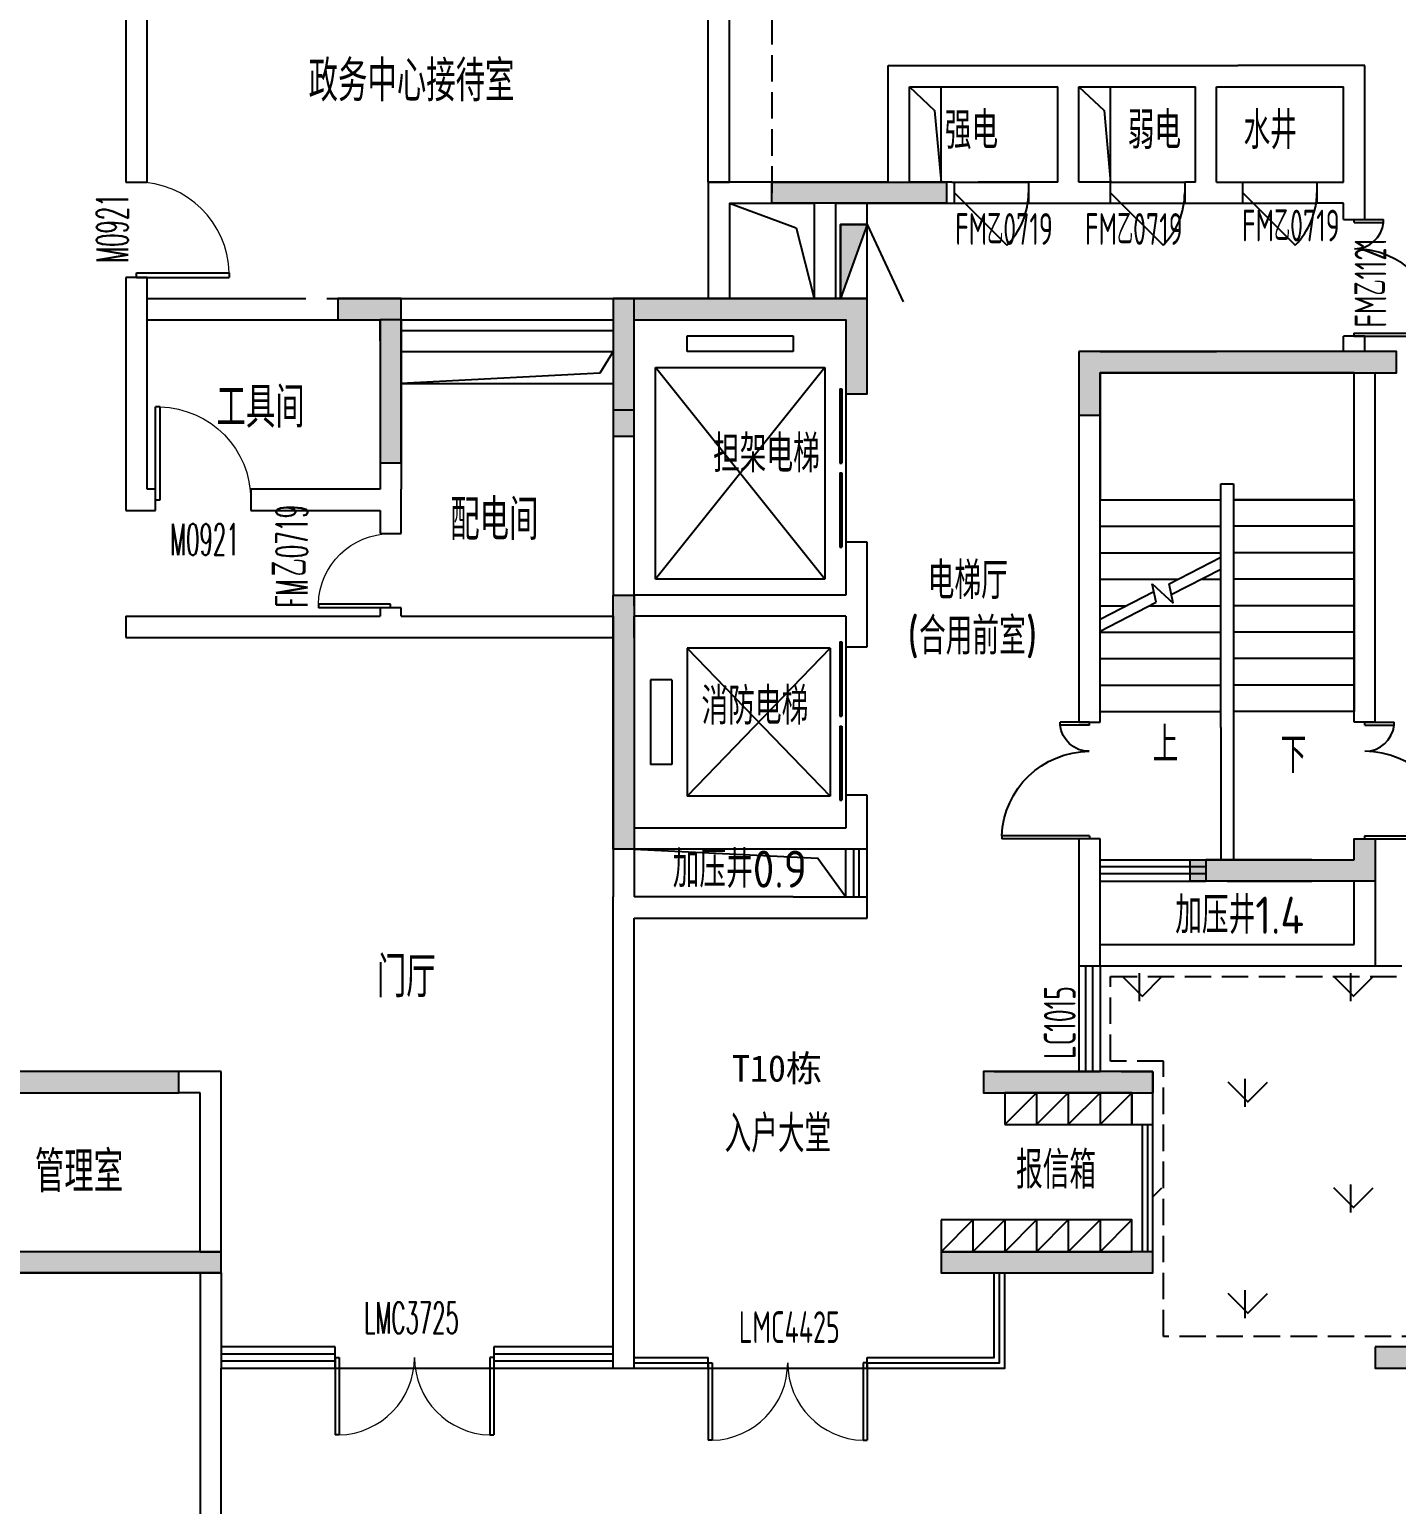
# Model space of a CAD drawing. Header units: millimetres. Extents: x 36720183 to 38160956, y 58934012 to 60388477.
# Drawn here: x 37419819 to 37432730, y 59361079 to 59375008 of the extents above; entities that cross this region are included whole.
import ezdxf

# ---------------------------------------------------------------- set-up
doc = ezdxf.new("R2010")
doc.units = ezdxf.units.MM
doc.header["$LTSCALE"] = 1000
doc.header["$MEASUREMENT"] = 0
doc.linetypes.add('DASH', pattern=[0.35, 0.25, -0.1])
for name, color, linetype in [('@ 绿化', 8, 'Continuous'), ('C_Hatch', 41, 'Continuous'), ('C_Wall', 6, 'Continuous'), ('CURTWALL', 4, 'Continuous'), ('DIM_LEAD', 3, 'Continuous'), ('DIM_SYMB', 3, 'Continuous'), ('EVTR', 2, 'Continuous'), ('PUB_TEXT', 7, 'Continuous'), ('RMJM - P1 - P - 120-1$0$文字说明', 7, 'Continuous'), ('STAIR', 2, 'Continuous'), ('TEXT', 1, 'Continuous'), ('WALL', 4, 'Continuous'), ('WINDOW', 2, 'Continuous'), ('WINDOW_TEXT', 3, 'Continuous'), ('X-A4-4F-PLAN$0$水X-EQU', 1, 'Continuous'), ('X-A4-4F-PLAN$0$洞', 5, 'Continuous'), ('上空', 8, 'Continuous')]:
    doc.layers.add(name, color=color, linetype=linetype)
doc.styles.add('_TCH_DIM', font='SIMPLEX', dxfattribs={"bigfont": 'GBCBIG'})
doc.styles.add('_TCH_WINDOW', font='SIMPLEX.shx', dxfattribs={"width": 0.7, "height": 3.5, "bigfont": 'GBCBIG.shx'})
doc.styles.add('RMJM - P1 - P - 120-1$0$RMJM_TEXT', font='ARIAL.TTF', dxfattribs={"height": 2.5})
doc.styles.get("Standard").update_dxf_attribs({"font": 'gbenor.shx', "bigfont": 'gbcbig.shx'})

# ---------------------------------------------------------------- blocks, each defined once
blk = doc.blocks.new('$DorLib2D$00000225')
at = {"color": 0}
for p, q in [((0.4750000000000032, -0.001447885298549778), (0.4750000000000032, 0.7521225008925327)), ((0.4750000000000032, 0.7521225008925327), (0.5000000000000036, 0.7521225008925363)), ((0.5000000000000036, -0.001447885298549778), (0.5000000000000036, 0.7521225008925363)), ((-0.4999999999999982, -3.552713678800501e-15), (-0.5, 0.252035990386009)), ((-0.4750000000000014, 0.252035990386009), (-0.5, 0.252035990386009)), ((-0.4749999999999996, -3.552713678800501e-15), (-0.4750000000000014, 0.252035990386009)), ((-0.4749999999999996, -3.552713678800501e-15), (-0.4999999999999947, -3.552713678800501e-15)), ((0.4750000000000032, -0.001447885298549778), (0.4999999999999929, -0.001447885298549778))]:
    blk.add_line(p, q, dxfattribs=at)
for centre, radius, start, end in [((0.5046168020419071, -0.001920809357812914), 0.7546247204382253, 92.24926861260724, 179.7237749158362), ((-0.5007908120542499, 0.002572563917482285), 0.2507930763238999, 359.7898704778746, 84.09743784757413)]:
    blk.add_arc(centre, radius, start, end, dxfattribs=at)
blk = doc.blocks.new('$DORLIB2D$00000127')
at = {"color": 0, "linetype": 'Continuous'}
for p, q in [((-0.03333333333284827, 0.79489831543669), (-0.5333333333328483, 0.79489831543669)), ((-0.5333333333328483, 0.79489831543669), (-0.5333333333328483, 0.6904056441872441)), ((-0.03333333333284827, 0.79489831543669), (-0.03333333333284827, 0.6904056441872441)), ((0.03333333333284827, 0.79489831543669), (0.03333333333284827, 0.6904056441872441)), ((0.5333333333328483, 0.79489831543669), (0.03333333333284827, 0.79489831543669)), ((0.5333333333328483, 0.79489831543669), (0.5333333333328483, 0.6904056441872441)), ((-0.03333333333284827, 0.6904056441872441), (-0.5333333333328483, 0.6904056441872441)), ((0.5333333333328483, 0.6904056441872441), (0.03333333333284827, 0.6904056441872441)), ((0.5, 0.4999999999999787), (-0.5, 0.4999999999999787))]:
    blk.add_line(p, q, dxfattribs=at)
blk = doc.blocks.new('$DorLib2D$00000114')
at = {"color": 0}
blk.add_line((0.4999999999999964, 3.552713678800501e-15), (-0.2071067811864751, 0.7071067811864857), dxfattribs=at)
blk.add_arc((0.5000000000013856, -1.154631945610163e-12), 1.000000000001696, 135, 180, dxfattribs=at)
blk = doc.blocks.new('X-A4-4F-PLAN$0$A$C331B4B6F')
at = {"layer": 'X-A4-4F-PLAN$0$水X-EQU'}
blk.add_hatch(color=256, dxfattribs=at).paths.add_polyline_path([(-208.3333333283663, -272.191322632134), (258.3333333358169, -438.8591750822961), (-208.3333333283663, -438.8591750822961)])
blk.add_line((-208.3333333283663, -272.1925084143877), (278.6815788820386, -45.37597052007914), dxfattribs=at)
blk.add_lwpolyline([(-208.3333333283663, -272.1925084143877), (-208.3333333283663, -438.8591750822961), (258.3333333358169, -438.8591750822961), (258.3333333358169, -272.1925084143877)], close=True, dxfattribs=at)
at = {"layer": 'X-A4-4F-PLAN$0$洞'}
blk.add_lwpolyline([(-208.3333333283663, -272.191322632134), (258.3333333358169, -438.8591750822961), (-208.3333333283663, -438.8591750822961)], close=True, dxfattribs=at)
blk.add_lwpolyline([(-208.3318923041224, -272.1918372884393), (258.3333333358169, -438.8591750822961)], dxfattribs=at)
blk = doc.blocks.new('$DorLib2D$00000002')
for p, q in [((-0.5, -5.684341886080802e-17), (-0.5000000000000007, 0.4875)), ((-0.4750000000000007, 0.4875), (-0.5000000000000007, 0.4875)), ((-0.475, -2.842170943040401e-17), (-0.4750000000000007, 0.4875)), ((0.475, -2.842170943040401e-17), (0.4750000000000007, 0.4875)), ((0.4750000000000007, 0.4875), (0.5000000000000007, 0.4875)), ((0.5, -5.684341886080802e-17), (0.5000000000000007, 0.4875)), ((-0.5, -5.684341886080802e-17), (-0.475, -2.842170943040401e-17)), ((0.5, -5.684341886080802e-17), (0.475, -2.842170943040401e-17))]:
    blk.add_line(p, q)
at = {"lineweight": 13}
for centre, start, end in [((-0.4875, -4.263256414560601e-17), 0, 88.53071641864632), ((0.4875, -4.263256414560601e-17), 91.4692835813537, 180)]:
    blk.add_arc(centre, 0.4875, start, end, dxfattribs=at)
blk = doc.blocks.new('2014-1-1-G-D5')
at = {"layer": 'C_Hatch'}
h = blk.add_hatch(color=256, dxfattribs=at)
h.paths.add_polyline_path([(3696230.775314674, -849236.5453957082), (3696230.775314674, -849036.5453958466), (3696430.775314674, -849036.5453958466), (3696430.775314674, -849436.5453957082), (3694680.775410041, -849436.5453957082), (3694680.775410041, -849236.5453957082)])
h.paths.add_polyline_path([(3710130.775314115, -846336.545392959), (3710130.775314115, -845736.545392959), (3708530.775314673, -845736.5453929587), (3708530.775314673, -843736.545395376), (3708330.775314487, -843736.545395376), (3708330.775314487, -845936.545392959), (3709930.775313929, -845936.545393052), (3709930.775314115, -846336.545392959)])
h.paths.add_polyline_path([(3690730.775314674, -842836.5453955802), (3692380.775314301, -842836.5453955802), (3692380.775314301, -843036.5453956181), (3690730.775314674, -843036.5453956181)])
h.paths.add_polyline_path([(3677730.775313929, -851436.5450143769), (3677730.775313929, -851236.5450143769), (3677330.775313929, -851236.5450143769), (3677330.775313929, -848336.6300821259), (3677130.775313929, -848336.6300821259), (3677130.775313929, -851436.5450143769)])
h.paths.add_polyline_path([(3689430.816513032, -845236.5454106549), (3689430.775314488, -844136.5453958466), (3691430.775314488, -844136.5453958466), (3691430.775314488, -844836.5452051117), (3691630.775314488, -844836.5452051117), (3691630.775314488, -844136.5453958466), (3691630.775314488, -843936.5453958466), (3691430.775314488, -843936.5453958466), (3689230.775314488, -843936.5453958466), (3689230.816513032, -845236.5454106549)])
h.paths.add_polyline_path([(3687230.692917027, -843936.5453956913), (3686630.692917027, -843936.5453956913), (3686630.692917027, -844136.5453956913), (3687030.692917027, -844136.5453956913), (3687030.692917027, -845486.4553689911), (3687230.692917027, -845486.4553689911)])
h.paths.add_polyline_path([(3692330.775314488, -860536.5453958466), (3692330.775314488, -859936.5446329071), (3692530.775314488, -859936.5446329071), (3692530.775314488, -860336.5453958466), (3694030.775325663, -860336.5453958473), (3694030.775325663, -860536.5453958473)])
h.paths.add_polyline_path([(3696430.775314488, -853836.5446329071), (3696430.775314488, -854036.5446329071), (3696830.775314488, -854036.5446329071), (3696830.775314488, -856036.545395892), (3697030.775314488, -856036.545395892), (3697030.775314488, -853836.5446329071)])
h.paths.add_polyline_path([(3689430.775314488, -846736.5452051117), (3689430.775314488, -849136.5451097443), (3689230.775314488, -849136.5451097443), (3689230.775314488, -846736.5452051117)])
h.paths.add_polyline_path([(3702530.74135874, -834736.5453953313), (3702530.775314488, -837536.5453957535), (3702730.775314488, -837536.5453957535), (3702730.74135874, -834736.5453953313)])
h.paths.add_polyline_path([(3701330.775313876, -834036.5453960196), (3699630.77531449, -834036.5453957535), (3699630.77531449, -834236.5453957535), (3701330.775313876, -834236.5453960196)])
h.paths.add_polyline_path([(3703630.775314033, -840236.5453918054), (3703230.775314033, -840236.5453918054), (3703230.775314033, -840436.5453918054), (3703830.775314033, -840436.5453918054), (3703831.629026664, -837836.5707032563), (3703631.629026664, -837836.5707032563)])
h.paths.add_polyline_path([(3679630.692917027, -842386.6300821259), (3679630.775314533, -844136.5453956915), (3679830.775314533, -844136.5453956915), (3679830.692917027, -842386.6300821259)])
h.paths.add_polyline_path([(3676130.692917027, -842386.6300821259), (3675530.692917027, -842386.6300821259), (3675530.692917027, -844036.6300821259), (3675730.692917027, -844036.6300821259), (3675730.692917027, -842586.6300821259), (3676130.692917027, -842586.6300821259)])
h.paths.add_polyline_path([(3690330.775314488, -834736.545395566), (3690330.775314488, -837536.5453958466), (3690530.775314488, -837536.5453958466), (3690530.775314488, -834736.545395566)])
h.paths.add_polyline_path([(3689230.775314488, -837836.5453955667), (3689030.775314488, -837836.5453955667), (3689030.775314488, -840236.5453958466), (3689630.775314488, -840236.5453958466), (3689630.775314488, -840036.5453958466), (3689230.775314488, -840036.5453958466)])
h.paths.add_polyline_path([(3682730.778366245, -843936.5453956913), (3682730.778366245, -845486.4553689911), (3682930.778366245, -845486.4553689911), (3682930.778366245, -843936.5453956913)])
h.paths.add_polyline_path([(3675530.692917027, -846786.6301298096), (3675530.692917027, -848536.6300821259), (3675730.692917027, -848536.6300821259), (3675730.692917027, -846786.6301298096)])
h.paths.add_polyline_path([(3693430.775314485, -834036.5453958466), (3691730.775314301, -834036.5453958466), (3691730.775314301, -834236.5453958466), (3693430.775314485, -834236.5453958466)])
h.paths.add_polyline_path([(3694330.775314488, -851236.5450143769), (3692730.775314488, -851236.5450143769), (3692730.775314488, -851436.5450143769), (3694330.775314488, -851436.5450143769)])
h.paths.add_polyline_path([(3685130.778366245, -851236.5450143769), (3682730.778366245, -851236.5450143769), (3682730.778366245, -851436.5450143769), (3685130.778366245, -851436.5450143769)])
h.paths.add_polyline_path([(3693630.775314488, -844436.5452051117), (3693630.775314488, -845036.5452051117), (3693830.775314488, -845036.5452051117), (3693830.775314488, -844636.5452051117), (3696630.775314488, -844636.5452051117), (3696630.775314488, -844436.5452051117)])
h.paths.add_polyline_path([(3696430.775314488, -837536.5453916183), (3696430.775314488, -840436.5453916183), (3696630.775314488, -840436.5453916183), (3696630.775314488, -837536.5453916183)])
h.paths.add_polyline_path([(3681930.778366245, -856636.5446329071), (3681930.775406965, -859836.5453958473), (3682130.775406965, -859836.5453958473), (3682130.778366245, -856636.5446329071)])
h.paths.add_polyline_path([(3681030.778366245, -854036.5446329071), (3681430.77226273, -854036.5446329071), (3681430.77226273, -853836.5446329071), (3680830.778366245, -853836.5446329071), (3680830.778366245, -856036.545395892), (3681030.778366245, -856036.545395892)])
h.paths.add_polyline_path([(3685530.778366245, -852936.5450143769), (3683530.778366245, -852936.5450143769), (3683530.778366245, -853136.5450143769), (3685530.778366245, -853136.5450143769)])
h.paths.add_polyline_path([(3694330.775314488, -852936.5450143769), (3692330.775314488, -852936.5450143769), (3692330.775314488, -853136.5450143769), (3694330.775314488, -853136.5450143769)])
h.paths.add_polyline_path([(3695730.775314488, -856636.5446329071), (3695730.775314488, -859836.5453958473), (3695930.775314488, -859836.5453958473), (3695930.775314488, -856636.5446329071)])
h.paths.add_polyline_path([(3698630.775314488, -848686.5451097443), (3698430.775314488, -848686.5451097443), (3698430.775314488, -850336.5450143769), (3699030.775314488, -850336.5450143769), (3699030.775314488, -850136.5450143769), (3698630.775314488, -850136.5450143769)])
h.paths.add_polyline_path([(3705830.775314488, -850136.5450143769), (3705830.775314488, -851886.5450143769), (3706030.775314488, -851886.5450143769), (3706030.775314488, -850136.5450143769)])
h.paths.add_polyline_path([(3709930.775314488, -851686.5450143769), (3709530.775314488, -851686.5450143769), (3709530.775314488, -851886.5450143769), (3710130.775314488, -851886.5450143769), (3710130.775314488, -850236.5450143769), (3709930.775314488, -850236.5450143769)])
h.paths.add_polyline_path([(3702730.647140659, -842836.5549325898), (3702730.647140659, -844486.5549325898), (3702930.647140659, -844486.5549325898), (3702930.647140659, -843036.5549325898), (3703580.775314115, -843036.5453930731), (3703580.775314115, -842836.5453930731)])
h.paths.add_polyline_path([(3685530.775314488, -860536.5453958466), (3683830.775326222, -860536.5453958473), (3683830.775326222, -860336.5453958473), (3685330.775314488, -860336.5453958466), (3685330.775314488, -859936.5446329071), (3685530.775314488, -859936.5446329071)])
at = {"layer": 'C_Wall'}
for points in [[(3690730.775314674, -842836.5453955802), (3692380.775314301, -842836.5453955802), (3692380.775314301, -843036.5453956181), (3690730.775314674, -843036.5453956181)], [(3693630.775314488, -844436.5452051117), (3693630.775314488, -845036.5452051117), (3693830.775314488, -845036.5452051117), (3693830.775314488, -844636.5452051117), (3696630.775314488, -844636.5452051117), (3696630.775314488, -844436.5452051117)], [(3696230.775314674, -849236.5453957082), (3696230.775314674, -849036.5453958466), (3696430.775314674, -849036.5453958466), (3696430.775314674, -849436.5453957082), (3694680.775410041, -849436.5453957082), (3694680.775410041, -849236.5453957082)], [(3685130.778366245, -851236.5450143769), (3682730.778366245, -851236.5450143769), (3682730.778366245, -851436.5450143769), (3685130.778366245, -851436.5450143769)], [(3694330.775314488, -851236.5450143769), (3692730.775314488, -851236.5450143769), (3692730.775314488, -851436.5450143769), (3694330.775314488, -851436.5450143769)], [(3685530.778366245, -852936.5450143769), (3683530.778366245, -852936.5450143769), (3683530.778366245, -853136.5450143769), (3685530.778366245, -853136.5450143769)], [(3694330.775314488, -852936.5450143769), (3692330.775314488, -852936.5450143769), (3692330.775314488, -853136.5450143769), (3694330.775314488, -853136.5450143769)]]:
    blk.add_lwpolyline(points, close=True, dxfattribs=at)
for points in [[(3687230.692917027, -843936.5453956913), (3686630.692917027, -843936.5453956913), (3686630.692917027, -844136.5453956913), (3687030.692917027, -844136.5453956913), (3687030.692917027, -845486.4553689911), (3687230.692917027, -845486.4553689911), (3687230.692917027, -843936.5453956913)], [(3689430.816513032, -845236.5454106549), (3689430.775314488, -844136.5453958466), (3691430.775314488, -844136.5453958466), (3691430.775314488, -844836.5452051117), (3691630.775314488, -844836.5452051117), (3691630.775314488, -844136.5453958466), (3691630.775314488, -843936.5453958466), (3691430.775314488, -843936.5453958466), (3691430.775314488, -843936.5453958466), (3689230.775314488, -843936.5453958466), (3689230.816513032, -845236.5454106549), (3689430.816513032, -845236.5454106549)], [(3689430.775314488, -846736.5452051117), (3689430.775314488, -849136.5451097443), (3689230.775314488, -849136.5451097443), (3689230.775314488, -846736.5452051117), (3689430.775314488, -846736.5452051117)], [(3696430.775314488, -853836.5446329071), (3696430.775314488, -854036.5446329071), (3696830.775314488, -854036.5446329071), (3696830.775314488, -856036.545395892), (3697030.775314488, -856036.545395892), (3697030.775314488, -853836.5446329071), (3696430.775314488, -853836.5446329071)]]:
    blk.add_lwpolyline(points, dxfattribs=at)
blk = doc.blocks.new('$DorLib2D$00000001')
for p, q in [((0.45, 0.9750000000000001), (0.5000000000000002, 0.9750000000000001)), ((0.45, 0), (0.45, 0.9750000000000001)), ((0.5, 0), (0.5, 0.9750000000000001)), ((0.5, 0), (0.45, 0))]:
    blk.add_line(p, q)
at = {"lineweight": 13}
blk.add_arc((0.475, 0), 0.975, 91.4692835813538, 180, dxfattribs=at)
blk = doc.blocks.new('T10T12T13scpm')
at = {"color": 6}
for p, q in [((586481.9676195309, 32642.15955814719), (586181.9676198512, 32342.15955814719)), ((586181.9676198512, 32642.15955814719), (586181.9676198512, 32342.15955814719)), ((586781.9676198736, 32642.15955814719), (586481.9676198512, 32342.15955814719)), ((586481.9676195309, 32642.15955814719), (586481.9676198512, 32342.15955814719)), ((587081.9676198736, 32642.15955814719), (586781.9676198736, 32342.15955814719)), ((586781.9676198736, 32642.15955814719), (586781.9676198736, 32342.15955814719)), ((587381.9676192105, 32642.15955814719), (587081.9676198736, 32342.15955814719)), ((587081.9676198736, 32642.15955814719), (587081.9676198736, 32342.15955814719)), ((585881.9676201716, 31442.15994019061), (585581.967620492, 31142.15994019061)), ((585581.967620492, 31442.15994019061), (585581.967620492, 31142.15994019061)), ((586181.9676198512, 31442.15994019061), (585881.9676201716, 31142.15994019061)), ((585881.9676201716, 31442.15994019061), (585881.9676201716, 31142.15994019061)), ((586481.9676195309, 31442.15994019061), (586181.9676198512, 31142.15994019061)), ((586181.9676198512, 31442.15994019061), (586181.9676198512, 31142.15994019061)), ((586781.9676198736, 31442.15994019061), (586481.9676198512, 31142.15994019061)), ((586481.9676195309, 31442.15994019061), (586481.9676198512, 31142.15994019061)), ((587081.9676198736, 31442.15994019061), (586781.9676198736, 31142.15994019061)), ((586781.9676198736, 31442.15994019061), (586781.9676198736, 31142.15994019061)), ((587381.9676192105, 31442.15994019061), (587081.9676198736, 31142.15994019061)), ((587081.9676198736, 31442.15994019061), (587081.9676198736, 31142.15994019061))]:
    blk.add_line(p, q, dxfattribs=at)
for points in [[(587381.9676198959, 32342.15955814719), (587381.9676192105, 32642.15955814719), (586181.9676198512, 32642.15955814719)], [(586181.9676198512, 32342.15955814719), (587381.9676198959, 32342.15955814719)], [(587381.9676198959, 31142.15994019061), (587381.9676192105, 31442.15994019061), (585581.967620492, 31442.15994019061)], [(585581.967620492, 31142.15994019061), (587381.9676198959, 31142.15994019061)]]:
    blk.add_lwpolyline(points, dxfattribs=at)
at = {"layer": 'CURTWALL', "color": 6}
for p, q in [((579857.2154463083, 30242.15967156738), (578782.0357209519, 30242.15972632915)), ((579857.2154361233, 30042.15967156738), (579857.2154463083, 30242.15967156738)), ((582481.9676278532, 30242.15953788161), (581357.2154463083, 30242.15959516913)), ((581357.2154463083, 30242.15959516913), (581357.2154361233, 30042.15959516913)), ((582481.9676176682, 30042.15953788161), (582481.9676278532, 30242.15953788161)), ((579857.2154429257, 30175.49300489575), (578782.0419161841, 30175.49305965751)), ((579857.2154395282, 30108.82633823156), (578782.0481114164, 30108.82639299333)), ((582481.9676244631, 30175.49287120998), (581357.2154429108, 30175.49292849749)), ((582481.9676210657, 30108.8262045458), (581357.2154395133, 30108.82626183331)), ((578782.0543066487, 30042.15972632915), (579857.2154361233, 30042.15967156738)), ((581357.2154361233, 30042.15959516913), (582481.9676176682, 30042.15953788161))]:
    blk.add_line(p, q, dxfattribs=at)
at = {"layer": 'DIM_SYMB', "color": 6}
for points in [[(588881.967619054, 36117.15955866873, 0, 0, 0), (588881.967619054, 38842.15955853462, 0, 0, 0), (587681.9676188678, 38842.15955853462, 0, 0, 0), (587681.9676188678, 37792.15955872089, 80.00000000000001, 0, 0), (587681.9676188678, 37492.15955866873, 0, 0, 0)], [(587681.9676188678, 36117.15955866873, 0, 0, 0), (587681.9676188678, 36942.15955862403, 80.00000000000001, 0, 0), (587681.9676188678, 37242.15955866873, 0, 0, 0)]]:
    blk.add_lwpolyline(points, format="xyseb", dxfattribs=at)
at = {"layer": 'EVTR', "color": 6}
for p, q in [((583181.9676196128, 39642.15955866873), (583181.9676196128, 39792.15955857933)), ((583181.9676196128, 39792.15955857933), (584181.9676196128, 39792.15955857933)), ((584181.9676196128, 39792.15955857933), (584181.9676196128, 39642.15955866873)), ((584181.9676196128, 39642.15955866873), (583181.9676196128, 39642.15955866873)), ((582881.9676188678, 37492.15955876559), (582881.9676188678, 39492.15955876559)), ((582881.9676188678, 39492.15955876559), (584481.9676194265, 39492.15955876559)), ((584481.9676194265, 39492.15955876559), (582881.9676188678, 37492.15955876559)), ((584481.9676194265, 37492.15955876559), (582881.9676188678, 39492.15955876559)), ((584481.9676194265, 39492.15955876559), (584481.9676194265, 37492.15955876559)), ((584481.9676194265, 37492.15955876559), (582881.9676188678, 37492.15955876559)), ((583181.9671045914, 36842.15967340767, 9375.00000021349), (583181.9668754861, 35442.15967350453, 9375.00000021349)), ((584531.9671042189, 36842.15945315361, 9375.00000021349), (583181.9668754861, 35442.15967350453, 9375.00000021349)), ((583181.9671045914, 36842.15967340767, 9375.00000021349), (584531.9668760449, 35442.15945324302, 9375.00000021349)), ((584531.9671042189, 36842.15945315361, 9375.00000021349), (583181.9671045914, 36842.15967340767, 9375.00000021349)), ((584531.9670883864, 36842.15945315361, 9375.00000021349), (584531.9668592811, 35442.15945324302, 9375.00000021349)), ((582837.244100675, 36542.15972971171, 9375.00000021349), (582837.2439702898, 35742.15972965956, 9375.00000021349)), ((583037.244117625, 36542.15969711542, 9375.00000021349), (582837.2441174388, 36542.15972971171, 9375.00000021349)), ((583037.244117625, 36542.15969711542, 9375.00000021349), (583037.2439872399, 35742.15969706327, 9375.00000021349)), ((583037.2439872399, 35742.15969706327, 9375.00000021349), (582837.2439870536, 35742.15972965956, 9375.00000021349)), ((584531.9668760449, 35442.15945324302, 9375.00000021349), (583181.9668754861, 35442.15967350453, 9375.00000021349))]:
    blk.add_line(p, q, dxfattribs=at)
at = {"layer": 'STAIR', "color": 6}
for p, q in [((589481.9676196128, 39442.15955862403), (587081.9676192403, 39442.15955862403)), ((587081.9676192403, 39442.15955862403), (587081.9676192403, 38242.15955866873)), ((589481.9676196128, 38242.15955866873), (589481.9676196128, 39442.15955862403)), ((589481.9676196128, 38242.15956123173), (589481.9676196128, 39442.15956118703)), ((587081.9676192403, 37115.43938142806), (587081.9676192403, 38242.15955866873)), ((587081.9676192403, 38242.15955866873), (588221.967618905, 38242.15955866873)), ((587081.9676192403, 38242.15955866873), (588221.967618905, 38242.15955866873)), ((589481.9676196128, 38242.15955866873), (588341.9676190168, 38242.15955866873)), ((588341.9676190168, 38242.15955866873), (589481.9676196128, 38242.15955866873)), ((589481.9676196128, 38242.15955866873), (589481.9676196128, 36242.15955866873)), ((589481.9676196128, 38242.15956123173), (589481.9676196128, 36242.15956123173)), ((587081.9676192403, 37992.15955866873), (588221.967618905, 37992.15955866873)), ((589481.9676196128, 37992.15955866873), (588341.9676190168, 37992.15955866873)), ((587081.9676192403, 37742.15955866873), (588221.967618905, 37742.15955866873)), ((587733.2297405154, 37449.66725793481), (588221.967618905, 37700.48765400052)), ((589481.9676196128, 37742.15955866873), (588341.9676190168, 37742.15955866873)), ((587081.9676192403, 37492.15955866873), (587816.0284170806, 37492.15955866873)), ((587755.0492416993, 37348.46509851515), (588221.9676188976, 37588.08772129565)), ((588035.0461108536, 37492.15955866873), (588221.967618905, 37492.15955866873)), ((589481.9676196128, 37492.15955866873), (588341.9676190168, 37492.15955866873)), ((587081.9676192403, 37115.43938142806), (587591.1312503666, 37376.74227890372)), ((587612.9507515505, 37275.54011948407), (587575.3445029184, 37449.96361106634)), ((587575.3445029184, 37449.96361106634), (587772.5921180025, 37267.09857603908)), ((587772.5921180025, 37267.09857603908), (587733.2297405154, 37449.66725793481)), ((587081.9676192403, 37003.03944873065), (587612.9507515505, 37275.54011948407)), ((587081.9676192403, 37242.15955866873), (587328.8891278133, 37242.15955866873)), ((587547.9068215862, 37242.15955866873), (588221.967618905, 37242.15955866873)), ((589481.9676196128, 37242.15955866873), (588341.9676190168, 37242.15955866873)), ((587081.9676192403, 36242.15955866873), (587081.9676192403, 37003.03944873065)), ((587081.9676192403, 36992.15955866873), (588221.967618905, 36992.15955866873)), ((589481.9676196128, 36992.15955866873), (588341.9676190168, 36992.15955866873)), ((587081.9676192403, 36742.15955866873), (588221.967618905, 36742.15955866873)), ((589481.9676196128, 36742.15955866873), (588341.9676190168, 36742.15955866873)), ((587081.9676192403, 36492.15955866873), (588221.967618905, 36492.15955866873)), ((589481.9676196128, 36492.15955866873), (588341.9676190168, 36492.15955866873)), ((587081.9676192403, 36242.15955866873), (588221.967618905, 36242.15955866873)), ((589481.9676196128, 36242.15955866873), (588341.9676190168, 36242.15955866873)), ((579857.2154361159, 30042.15967156738), (581357.215327844, 30042.15959517658)), ((583381.9676188901, 30042.1595582515), (584881.9676188901, 30042.1595582515))]:
    blk.add_line(p, q, dxfattribs=at)
at = {"layer": 'WALL', "color": 6}
for p, q in [((583581.9675901681, 41242.15974898636), (583581.96755822, 44042.15999168158)), ((577880.5791536272, 43842.15983455628), (577880.5791762248, 41242.15993848443)), ((578080.5791762248, 41242.15994022042), (578080.5791536272, 43842.15982201695)), ((583381.9675901681, 41242.15974898636), (583381.9676711112, 43842.15999168158)), ((585081.967619054, 42342.15955876559), (586981.9676196128, 42342.15955876559)), ((585081.967619054, 41242.15955866873), (585081.967619054, 42342.15955876559)), ((586981.9676196128, 42342.15955876559), (588381.967619054, 42342.15955876559)), ((589581.9676188678, 42342.15955876559), (588381.967619054, 42342.15955876559)), ((589581.9676188678, 41242.15955872089), (589581.9676188678, 42342.15955876559)), ((585281.967619054, 42142.15955857933), (586681.967619054, 42142.15955857933)), ((585281.967619054, 41242.15955866873), (585281.967619054, 42142.15955857933)), ((585581.9676190466, 41242.15955872089), (585581.967619054, 42142.15955857933)), ((586681.967619054, 41242.15955866873), (586681.967619054, 42142.15955857933)), ((586881.9676192403, 41242.15955866873), (586881.9676192403, 42142.15955857933)), ((586881.9676192403, 42142.15955857933), (587981.9676194265, 42142.15955857933)), ((587181.9676192328, 41242.15955872089), (587181.9676192403, 42142.15955857933)), ((587981.9676194265, 41242.15955866873), (587981.9676194265, 42142.15955857933)), ((588181.9676196128, 42142.15955857933), (589381.9676188678, 42142.15955857933)), ((588181.9676196128, 41242.15955872089), (588181.9676196128, 42142.15955857933)), ((589381.9676188678, 41242.15955872089), (589381.9676188678, 42142.15955857933)), ((577880.5791762248, 41242.15993848443), (578080.5791762248, 41242.15994022042)), ((583381.9675901681, 41242.15974898636), (583581.9675901681, 41242.15974898636)), ((585081.967619054, 41242.15955869108), (583381.9676196128, 41242.15955865383)), ((583381.9676196128, 41242.15956123173), (583381.9676196128, 40142.15956120193)), ((585681.967619054, 41242.15955866873), (585281.967619054, 41242.15955868363)), ((585681.967619054, 41242.15955866873), (585705.7583104745, 41242.15955874324)), ((585705.7583095431, 41042.15955874324), (585705.7583095431, 41242.15955869853)), ((586681.967619054, 41242.15955872089), (585929.5490004048, 41242.15955866873)), ((586405.7583097294, 41242.15955869853), (586405.7583097294, 41042.15955874324)), ((587181.9676192328, 41242.15955866873), (586881.9676192403, 41242.15955866873)), ((587181.9676192328, 41042.15955872089), (587181.9676192328, 41242.15955866873)), ((587981.9676194265, 41242.15955866873), (587881.9676184878, 41242.15955866873)), ((587881.9676184878, 41242.15955866873), (587881.9676184878, 41042.15955872089)), ((588181.9676196128, 41242.15955872089), (588429.5490004048, 41242.15955872089)), ((588429.5490004048, 41042.15955899656), (588429.5490004048, 41242.15955895185)), ((589129.549000591, 41242.15955872089), (589381.9676188678, 41242.15955872089)), ((589129.549000591, 41242.15955895185), (589129.549000591, 41042.15955899656)), ((589581.967618674, 40887.84084932506), (589581.967618674, 41242.15955872089)), ((583581.9676196128, 41042.15955866873), (584381.9676196352, 41042.15955869853)), ((583581.9676196128, 41042.15956117958), (583581.9676196128, 40142.15956120193)), ((584381.9676196352, 41042.15955869853), (584381.9676196128, 40142.15955843776)), ((584581.9676188678, 41042.15955870599), (585705.7583104745, 41042.15955874324)), ((584581.9676188678, 41042.15955865383), (584581.9676188678, 40142.15955866873)), ((585929.5490004048, 41042.15955872089), (586781.9676196128, 41042.15955876559)), ((586781.9676196128, 41042.15955876559), (587181.9676192328, 41042.15955872089)), ((587881.9676184878, 41042.15955872089), (587981.9676190466, 41042.15955872089)), ((587981.9676190466, 41042.15955872089), (588429.5490004048, 41042.15955872089)), ((589381.967618674, 41042.15955872089), (589129.5490015224, 41042.15955872089)), ((589381.967618674, 40887.84084932506), (589381.967618674, 41042.15955872089)), ((589381.9676184878, 40887.84084932506), (589581.967618674, 40887.84084932506)), ((578080.5791840404, 40342.15994022042), (577880.5791840404, 40342.15993848443)), ((577880.5791840404, 40342.15993848443), (577880.5792031586, 38142.15979245305)), ((578080.5792014226, 38342.15979082882), (578080.5791840404, 40342.15994022042)), ((578080.5790907219, 40142.15956217051), (579580.5791243836, 40142.15964672714)), ((579780.5791200921, 40142.15950641781), (580381.8851905316, 40142.15977739543)), ((580381.8851975128, 40142.15977739543), (582481.9675913155, 40142.15974921733)), ((582481.9675913155, 40142.15974921733), (582481.9675886333, 39942.15974921733)), ((582481.9676194265, 40142.15955866873), (584681.9676196128, 40142.15955866873)), ((582481.9676194265, 40142.15955843776), (582481.9676194265, 37342.15974917263)), ((582681.967619054, 37242.15955876559), (582681.967619054, 40142.15955866873)), ((584881.9676188678, 39242.15955876559), (584881.9676188678, 40042.15955857933)), ((578080.5792038441, 39942.15971726179), (579680.5791343972, 39942.15973786265)), ((579680.5791343972, 39942.15973786265), (580281.8850093633, 39942.15948260576)), ((580281.8851954117, 39742.15977764875), (580281.8850093633, 39942.15948260576)), ((580282.0843477696, 39942.15945319831), (580281.9781316295, 38342.15977294743)), ((580482.08434733, 39942.14617617428), (580282.0843477696, 39942.15945319831)), ((580481.8858426958, 39942.15976582468), (582481.9675886333, 39942.15974921733)), ((580481.8858424425, 39842.15976077318), (580481.8858426958, 39942.15976582468)), ((580481.8858424425, 39842.15976077318), (582481.9675872922, 39842.15974921733)), ((580482.08434733, 39942.14617617428), (580481.97813119, 38342.14651542157)), ((582481.9675872922, 39842.15974921733), (582481.96758461, 39642.15974921733)), ((582681.9676196128, 39942.15955872089), (584681.9676196128, 39942.15955872089)), ((582681.9676196128, 37342.15955862403), (582681.9676196128, 39942.15955872089)), ((584681.9676196128, 39942.15955872089), (584681.9676196128, 39242.15955876559)), ((589581.967618674, 39787.84084946662), (589381.9676184878, 39787.84084946662)), ((589381.967880711, 39642.15974917263), (589381.967618674, 39787.84084946662)), ((589581.967880711, 39642.15974917263), (589581.967618674, 39787.84084946662)), ((580481.8852079436, 39642.15975065529), (582481.96758461, 39642.15974921733)), ((587081.9676192403, 39642.15955857933), (588181.9676197991, 39642.15955857933)), ((586881.967619054, 39542.15955872089), (586881.967619054, 36142.15955872089)), ((587081.9676192403, 39442.15955862403), (589481.9676196128, 39442.15955862403)), ((587081.9676192403, 36142.15955872089), (587081.9676192403, 39442.15955862403)), ((589481.9676196128, 36142.15955866873), (589481.9676196128, 39442.15955862403)), ((589481.9676196128, 36242.15956123173), (589481.9676196128, 39442.15956118703)), ((589681.9676194265, 36142.15955866873), (589681.9676188678, 39442.15956118703)), ((580481.8852165565, 39342.15975184739), (582481.9675842151, 39342.15974921733)), ((584681.9676196128, 39242.15955876559), (584881.9676188678, 39242.15955876559)), ((582481.9676194265, 39092.15955862403), (582681.9676186815, 39092.15955862403)), ((578160.7719775513, 38342.15979017317), (578080.5792014226, 38342.15979082882)), ((578160.771975927, 38142.15979017317), (578160.7719775513, 38342.15979017317)), ((580281.9781316295, 38342.15977294743), (579060.7719775513, 38342.15978286415)), ((579060.7719775513, 38342.15978286415), (579060.771975927, 38142.15978286415)), ((580481.9503013045, 37923.1529680714), (580481.97813119, 38342.14650828391)), ((588221.967618905, 37588.08772147447), (588221.967618905, 38392.15955857933)), ((588221.967618905, 38392.15955857933), (588341.9676190168, 38392.15955857933)), ((588341.9676190168, 38392.15955857933), (588341.9676190168, 36092.15955876559)), ((577880.5792031586, 38142.15979245305), (578160.771975927, 38142.15979017317)), ((579060.771975927, 38142.15978286415), (580281.9648474753, 38142.15977294743)), ((580281.9648474753, 38142.15977294743), (580281.9503017515, 37923.16625223309)), ((580281.9503017515, 37923.16625223309), (580481.9503013045, 37923.1529680714)), ((584881.9676188678, 37842.15955862403), (584681.9676196128, 37842.15955862403)), ((584681.9676196128, 37842.15955862403), (584681.9676196128, 37342.15955862403)), ((584881.9676188678, 37242.15955876559), (584881.9676188678, 37842.15955862403)), ((588221.967618905, 36092.15955876559), (588221.967618905, 37588.08772147447)), ((584681.9676196128, 37342.15955862403), (582681.9676196128, 37342.15955862403)), ((580281.9038072005, 37223.16625377536), (580281.8984266818, 37142.15979973972)), ((580481.9038067535, 37223.15296961367), (580281.9038072005, 37223.16625377536)), ((580481.8984271213, 37142.15979514271), (580481.9038067535, 37223.15296961367)), ((584881.9676188678, 36852.94195108861), (584881.9676188678, 37242.15955876559)), ((577880.579165779, 37142.15985488147), (580281.8984266818, 37142.15979973972)), ((577880.579165779, 37142.15985488147), (577880.579161182, 36942.15985488147)), ((580481.8984271213, 37142.15979514271), (582481.9675529823, 37142.15974921733)), ((582481.9675510675, 37142.15974921733), (582481.9675483853, 36942.15974921733)), ((582481.9675529823, 37142.15974921733), (582481.9675483853, 36942.15974921733)), ((584681.9676196128, 37142.15955866873), (582681.9676196128, 37142.15955866873)), ((582681.9676196128, 36942.15955872089), (582681.9676196128, 37142.15955866873)), ((584681.9676196128, 37142.15955866873), (584681.9676196128, 36852.94195108861)), ((577880.579161182, 36942.15985488147), (580281.8851425275, 36942.15979973972)), ((580281.8851425275, 36942.15979973972), (582481.9675483853, 36942.15974921733)), ((582481.9676194265, 36992.15955853462), (582481.9676194265, 34492.15955867618)), ((582681.9676196128, 36931.4813740328), (582681.9676196128, 35142.15955866873)), ((584681.9676196128, 36852.94195108861), (584881.9676188678, 36852.94195108861)), ((589481.9676196128, 36142.15955866873), (589481.9676196128, 36242.15956123173)), ((586881.967619054, 36142.15955872089), (587081.9676192403, 36142.15955872089)), ((588221.967618905, 36092.15955876559), (588221.9676186666, 34842.15955873579)), ((588341.9676190168, 36092.15955876559), (588341.9676187783, 34842.15955871344)), ((589681.9676188678, 36142.15955866873), (589481.9676196128, 36142.15955866873)), ((584881.9676188678, 35452.94195094705), (584681.9676196128, 35452.94195094705)), ((584681.9676196128, 35452.94195094705), (584681.9676196128, 35142.15955866873)), ((584881.9676188678, 34942.15955872089), (584881.9676188678, 35452.94195094705)), ((584281.9696709439, 35142.15955866873), (582681.9676196128, 35142.15955866873)), ((584681.9676196128, 35142.15955866873), (584281.9696709439, 35142.15955866873)), ((587081.9676192403, 35042.15955862403), (586881.967619054, 35042.15955862403)), ((586881.967619054, 35042.15955862403), (586881.967619054, 34642.15955857933)), ((587081.9676192403, 34842.15955876559), (587081.9676192403, 35042.15955862403)), ((589481.9676196128, 34842.15955876559), (589481.9676196128, 34992.15965422243)), ((584181.9696713164, 34942.15955872089), (582681.9676196128, 34942.15955872089)), ((582681.9676196128, 34942.15955872089), (582681.9676196128, 34492.15955867618)), ((584881.9676188678, 34942.15955872089), (584181.9696713164, 34942.15955872089)), ((587081.9676192403, 34642.15955857933), (587081.9676192403, 34842.15955876559)), ((587081.9676192403, 34842.15955876559), (587081.9676192403, 34842.15955876559)), ((589081.9676196128, 34842.15955857933), (588081.9676192403, 34842.15955876559)), ((588081.9676192403, 34842.15955876559), (588081.9676192403, 34642.15955857933)), ((586881.967619054, 34642.15955857933), (586882.0501119047, 33842.15955857933)), ((587082.050112091, 33842.15955857933), (587081.9676192403, 34642.15955857933)), ((587081.9676192403, 34642.15955857933), (587081.9676192403, 34642.15955857933)), ((588281.9677145705, 34642.15955857933), (589081.9676196128, 34642.15955857933)), ((589481.9677151293, 34042.15955857933), (589481.9677151293, 34642.15955857933)), ((589681.967714943, 34642.15955857933), (589681.967714943, 33842.15955857933)), ((582481.9465120584, 30042.1595582515), (582481.9465120584, 34492.15955867618)), ((582481.9465120584, 34492.15955867618), (582481.9676194265, 34492.15955867618)), ((582881.9676196128, 34492.15955867618), (582681.9676196128, 34492.15955867618)), ((584181.9696713164, 34492.15955867618), (582881.9676196128, 34492.15955867618)), ((584181.9696713164, 34492.15955867618), (584881.9676188678, 34492.15955867618)), ((584881.9676188678, 34292.15955872089), (584881.9676188678, 34492.15955867618)), ((582681.9465120584, 34292.15955872089), (584881.9676188678, 34292.15955872089)), ((582681.9465120584, 30042.1595582515), (582681.9465120584, 34292.15955872089)), ((587081.9677147567, 34042.15955857933), (589481.9677151293, 34042.15955857933)), ((586882.0501119047, 33842.15955857933), (587082.050112091, 33842.15955857933)), ((587081.9677147567, 33842.15955857933), (589681.967714943, 33842.15955857933)), ((578581.9706319049, 32842.15994013101), (578381.9706709981, 32842.15994013101)), ((578381.9706709981, 32642.15994013101), (578381.9706709981, 32842.15994013101)), ((578781.9706318974, 32842.15994013846), (578581.9706318974, 32842.15994013101)), ((578781.9706319049, 32642.15994013846), (578781.9706318974, 32842.15994013846)), ((586081.967619054, 32842.15955876559), (587081.967619054, 32842.15955876559)), ((586881.967619054, 32843.230609864), (586881.967619054, 32842.15955876559)), ((587081.9676192403, 32843.230609864), (586881.967619054, 32843.230609864)), ((587081.9676192403, 32842.15955876559), (587081.9676192403, 32843.230609864)), ((587281.9676192403, 32842.15955876559), (587581.967619054, 32842.15955876559)), ((587581.967619054, 32842.15955876559), (587581.967619054, 32642.15955857933)), ((578581.9706319049, 32642.15994013846), (578381.9706709981, 32642.15994013101)), ((578581.9706319049, 31142.16013038158), (578581.9706319049, 32642.15994013846)), ((578781.9706319049, 31142.16013038158), (578781.9706319049, 32642.15994013846)), ((578781.9706319049, 32642.15994013846), (578781.9706319049, 32642.15994013846)), ((586181.9676196128, 32642.15955857933), (587181.9676196128, 32642.15955857933)), ((587381.9676192105, 32642.15955814719), (587381.967619434, 32342.15955814719)), ((587581.9676196203, 32342.15955814719), (587581.9676193967, 32642.15955814719)), ((587381.967619434, 32342.15955814719), (587581.9676196203, 32342.15955814719)), ((578781.9706323668, 31142.16013038158), (576981.9675945118, 31142.16013085097)), ((578581.9706319049, 31142.16013038158), (578781.9706319049, 31142.16013038158)), ((578581.9706094489, 30942.16004978865), (576881.9675902873, 30942.16011968255)), ((578581.9706095904, 30942.16004978865), (578581.9706053808, 26981.15994018316)), ((578781.9706709981, 30942.15994013846), (578581.9706718624, 30942.14135444164)), ((578581.9706718624, 30942.14135444164), (578582.0543075129, 30042.14114063233)), ((578781.9706709981, 30942.15994013846), (578782.0543066487, 30042.15972632915)), ((578582.0543075129, 30042.1411389485), (578582.2959425598, 27442.15066272765)), ((578782.295941703, 27442.1692501083), (578782.0543066487, 30042.15972632915)), ((582481.9465120584, 30042.1595582515), (582681.9465120584, 30042.1595582515))]:
    blk.add_line(p, q, dxfattribs=at)
blk.add_lwpolyline([(582481.96758461, 39642.15974921733), (582357.1132223904, 39438.93019083142), (580481.8852165639, 39342.15973684192)], dxfattribs=at)
at = {"layer": 'WINDOW', "color": 6}
for p, q in [((585705.7583104745, 41242.15955874324), (586405.7583097294, 41242.15955869853)), ((587181.9676192328, 41242.15955872089), (587881.9676184878, 41242.15955866873)), ((588429.5490013361, 41242.15955899656), (589129.549000591, 41242.15955895185)), ((584881.9676194265, 40142.15955843776), (584881.9676193446, 41042.15955869853)), ((585705.7583104745, 41042.15955874324), (586405.7583097294, 41042.15955874324)), ((587181.9676192328, 41042.15955872089), (587881.9676184878, 41042.15955872089)), ((588429.5490013361, 41042.15955899656), (589129.549000591, 41042.15955899656)), ((584681.9676196128, 34492.1595563516), (584681.9676196128, 34942.15955639631)), ((584756.9676196128, 34492.1595563516), (584756.9676196128, 34942.15955639631)), ((584806.9676188678, 34492.1595563516), (584806.9676188678, 34942.15955639631)), ((584881.9676188678, 34492.1595563516), (584881.9676188678, 34942.15955639631)), ((587081.9676192403, 34842.15955866873), (588081.9676192403, 34842.15955876559)), ((588081.9676192403, 34775.49289210141), (587081.9676192403, 34775.49289200455)), ((588081.9676192403, 34708.82622542977), (587081.9676192403, 34708.82622534037)), ((587081.9676192403, 34642.15955866873), (588081.9676192403, 34642.15955876559)), ((583381.9676188901, 30042.1595582515), (583381.9676188901, 30142.1595582515)), ((584881.9676188901, 30042.1595582515), (584881.9676188901, 30142.1595582515))]:
    blk.add_line(p, q, dxfattribs=at)
at = {"layer": 'WINDOW', "color": 6, "extrusion": (0, 0, -1)}
for p, q in [((586882.0501119047, 33842.15955857933), (586881.9676196128, 32843.23061005026)), ((586948.634286277, 32843.23061005026), (586948.7167785689, 33842.15955857933)), ((587015.3009529486, 32843.23061005026), (587015.3834452406, 33842.15955857933)), ((587082.0501119047, 33842.15955857933), (587081.9676196128, 32843.23061005026))]:
    blk.add_line(p, q, dxfattribs=at)
at = {"layer": 'WINDOW', "color": 6, "linetype": 'DASH'}
for points in [[(582882.0500066578, 43842.15955858678), (583981.9676095694, 43842.15955858678), (583981.9676095694, 41042.15955880284)], [(585882.0500066429, 22942.15955889225), (589281.965382643, 22942.15955889225), (589282.0477797315, 26642.15955876559), (590882.0500066802, 26642.15955867618), (590882.0500066578, 30342.16032176465), (587681.9675327763, 30342.16032153368), (587681.965550825, 32942.16001628339), (587181.9676090106, 32942.15963514149), (587181.9676090106, 33742.15955862403), (591681.9676088244, 33742.15955862403)], [(589681.9676194265, 33842.15955862403), (591682.0500066578, 33842.15955862403)]]:
    blk.add_lwpolyline(points, dxfattribs=at)
at = {"layer": 'WINDOW', "color": 6}
for points in [[(587481.9676195309, 31142.15993998945), (587481.967621021, 32342.15955800563)], [(587531.9676195309, 31142.15993998945), (587531.967621021, 32342.15955796093)], [(587581.9676195309, 31142.15993998945), (587581.967621021, 32342.15955790877)], [(584881.9676188901, 30042.1595582515), (586181.9676186815, 30042.1595582515), (586181.9676195532, 30942.15994019061)], [(584881.9676188901, 30092.1595582515), (586131.9676187262, 30092.1595582515), (586131.9676195532, 30942.15994019061)], [(584881.9676188901, 30142.1595582515), (586081.9676187783, 30142.1595582515), (586081.9676195532, 30942.15994019061)], [(582681.9465120584, 30142.1595582515), (583381.9676188901, 30142.1595582515)], [(582681.9465120584, 30092.1595582515), (583381.9676188901, 30092.1595582515)], [(582681.9465120584, 30042.1595582515), (582681.9465120584, 30042.1595582515), (583381.9676188901, 30042.1595582515)]]:
    blk.add_lwpolyline(points, dxfattribs=at)
at = {"layer": '上空', "color": 6}
for p, q in [((583581.9676196352, 41042.15955869853), (584212.3731671348, 40810.5312377885)), ((584212.3731671348, 40810.5312377885), (584381.9676196352, 40142.15955848992))]:
    blk.add_line(p, q, dxfattribs=at)
for points in [[(585281.967619054, 42142.15955857933), (585519.6199391261, 41919.86500880867), (585581.9676190466, 41242.15955866873)], [(586881.9676192403, 42142.15955857933), (587119.6199393123, 41919.86500880867), (587181.9676192328, 41242.15955866873)], [(582681.9676196128, 34942.15955639631), (584415.1691607907, 34856.91397786885), (584681.9678442329, 34492.15917497128)]]:
    blk.add_lwpolyline(points, dxfattribs=at)
at = {"layer": 'C_Hatch', "color": 6}
blk.add_blockref('2014-1-1-G-D5', (-3106748.807695061, 884078.7049545199), dxfattribs=at)
at = {"layer": 'WINDOW', "color": 6}
ref = blk.add_blockref('$DorLib2D$00000001', (577980.5791801363, 40792.15993935615), dxfattribs=dict(at, xscale=900.0000000000002, yscale=900.0000000000002, zscale=900.0000000000002, rotation=270.0000004979053))
ref.add_attrib('A', 'M0921', (577902.5070839599, 40480.65993841738), dxfattribs={"layer": 'WINDOW_TEXT', "color": 0, "height": 297.5, "rotation": 90.00000049790526, "style": '_TCH_WINDOW', "width": 0.4941176470588236})
for name, p, xscale, yscale, zscale, rotation in [('$DorLib2D$00000114', (586055.7583101019, 41142.15955860168), 700.0000000000001, 700.0000000000001, -700.0000000000001, 180), ('$DorLib2D$00000114', (587531.9676188603, 41142.15955857933), 700.0000000000001, 700.0000000000001, -700.0000000000001, 180), ('$DorLib2D$00000114', (588779.5490000322, 41142.15955857933), 700.0000000000001, 700.0000000000001, -700.0000000000001, 180), ('$DorLib2D$00000225', (589481.9676185846, 40337.84084932506), 1100, 1100, 1100, 270), ('$DORLIB2D$00000127', (584781.9676192403, 38542.15955857933), 1400, 200, 1400, 90), ('$DorLib2D$00000001', (580381.9270542488, 37573.1596109271), -700, 700, 700, 89.99619436906042), ('$DORLIB2D$00000127', (584781.9676192403, 36152.94195113331), 1400, 200, 1400, 90), ('$DorLib2D$00000225', (586981.9676196128, 35592.15955866873), -1100, 1100, -1100, 90), ('$DorLib2D$00000225', (589581.967618309, 35592.15955866873), 1100, 1100, -1100, 270), ('$DorLib2D$00000002', (584131.9676188901, 30092.1595582515), 1500, 1500, -1500, 180)]:
    blk.add_blockref(name, p, dxfattribs=dict(at, xscale=xscale, yscale=yscale, zscale=zscale, rotation=rotation))
ref = blk.add_blockref('$DorLib2D$00000001', (578610.7719767392, 38242.15978652239), dxfattribs=dict(at, xscale=-900, yscale=900, zscale=900, rotation=359.9999995346089))
ref.add_attrib('A', 'M0921', (578299.2719724849, 37718.40978441387), dxfattribs={"layer": 'WINDOW_TEXT', "color": 0, "height": 297.5, "rotation": 359.9999995346089, "style": '_TCH_WINDOW', "width": 0.4941176470588236})
ref = blk.add_blockref('$DorLib2D$00000002', (580607.215441212, 30142.15963336825), dxfattribs=dict(at, xscale=1500, yscale=1500, zscale=1500, rotation=179.9999970817564))
ref.add_attrib('A', 'LMC3725', (580131.21545358, 30368.4096609354), dxfattribs={"layer": 'WINDOW_TEXT', "color": 0, "height": 297.5, "rotation": 359.9999970817564, "style": '_TCH_WINDOW', "width": 0.4941176470588236})
at = {"layer": 'X-A4-4F-PLAN$0$水X-EQU', "color": 6, "xscale": 1.5, "yscale": 1.5, "zscale": 1.5, "rotation": 270}
blk.add_blockref('X-A4-4F-PLAN$0$A$C331B4B6F', (585290.2563820481, 40529.65955844522), dxfattribs=at)
at = {"layer": 'DIM_LEAD', "color": 6}
for s, p in [('政务中心接待室', (579606.7154410258, 42004.72160691023)), ('工具间', (578736.7154410258, 38923.22160691023)), ('配电间', (580944.2154410258, 37861.72160691023)), ('门厅', (580250.7154410258, 33544.22160691023)), ('管理室', (577021.7154410258, 31703.72160691023))]:
    blk.add_text(s, height=385.8156028368795, dxfattribs=at).set_placement(p)
at = {"layer": 'PUB_TEXT', "color": 6, "style": '_TCH_DIM'}
for s, p in [('上', (587577.7123002261, 35762.15955859423)), ('下', (588787.0208108723, 35662.15955859423))]:
    blk.add_text(s, height=337.5886524822695, dxfattribs=at).set_placement(p)
at = {"layer": 'RMJM - P1 - P - 120-1$0$文字说明', "color": 6, "insert": (584456.381228298, 32998.28057452291), "char_height": 250, "width": 5100, "attachment_point": 3, "style": 'RMJM - P1 - P - 120-1$0$RMJM_TEXT'}
blk.add_mtext('{\\fSimSun|b0|i0|c134|p2;T10栋}', dxfattribs=at)
at = {"layer": 'TEXT', "color": 6}
for s, p in [('强电', (585615.5852818638, 41556.16523327678)), ('弱电', (587343.8228915781, 41556.16523327678)), ('水井', (588437.2243151963, 41556.16523327678)), ('担架电梯', (583427.2452329248, 38502.32170511037, -9375.00000021349)), ('电梯厅', (585454.4001434818, 37304.20367620885)), ('(合用前室)', (585261.0720980018, 36780.70367631316)), ('消防电梯', (583318.3755226582, 36119.95963918418, -9375.00000021349)), ('加压井0.9', (583045.9602096006, 34579.94065473974)), ('加压井1.4', (587792.0761598796, 34144.29177273065)), ('入户大堂', (583535.2409558818, 32079.55506650358)), ('报信箱', (586288.5213799104, 31738.1371434629))]:
    blk.add_text(s, height=350, dxfattribs=at).set_placement(p)
at = {"layer": 'WINDOW_TEXT', "color": 6, "width": 0.7}
for s, p in [('FM乙0719', (585713.1096548438, 40649.81441073865)), ('FM乙0719', (586939.3796686456, 40649.81441073865)), ('FM乙0719', (588422.2189330012, 40682.29326887429)), ('LMC4425', (583670.2173748016, 30279.66017435491))]:
    blk.add_text(s, height=300, dxfattribs=at).set_placement(p)
for s, p in [('FM乙1121', (589786.5370698869, 39868.36869387329)), ('LC1015', (586851.5108550414, 32961.48203679174))]:
    blk.add_text(s, height=300, rotation=90, dxfattribs=at).set_placement(p)
at = {"layer": 'WINDOW_TEXT', "color": 6, "style": '_TCH_WINDOW'}
for s, height, width, p in [('0719', 297.5, 0.4941176470588236, (579596.714876771, 37690.22062158585)), ('乙', 337.5886524822695, 0.7, (579596.7034509778, 37518.19934537262)), ('FM', 297.5, 0.4941176470588236, (579596.6839232668, 37224.19934602082))]:
    blk.add_text(s, height=height, rotation=89.99619436906043, dxfattribs=dict(at, width=width)).set_placement(p)

msp = doc.modelspace()

# ---------------------------------------------------------------- hatches: boundary and pattern name
at = {"layer": '@ 绿化', "linetype": 'Continuous'}
h = msp.add_hatch(dxfattribs=at)
h.set_pattern_fill('GRASS', color=256, scale=500, style=0)
h.set_pattern_definition([(90, (0, 0), (-997.7954749999999, 997.7954750000001), [264.58066, -1731.01015]), (45, (0, 0), (-997.7961550815103, 997.7961550815104), [264.58066, -1146.51615]), (135, (0, 0), (-997.7961550815104, -997.7961550815103), [264.58066, -1146.51615])])
h.paths.add_polyline_path([(37435330.08422624, 59349997.23636994), (37448181.44155885, 59349997.23636993), (37448181.48718231, 59355017.02625067), (37443181.48869631, 59355017.10254814), (37443181.59415429, 59361997.30429868), (37448181.37793116, 59361997.22800449), (37448181.44155885, 59366166.93852401), (37446230.25215029, 59366166.93852401), (37446230.25215029, 59364516.93852401), (37441930.25228682, 59364516.93814501), (37441930.25215029, 59366066.9381451), (37439030.25215029, 59366066.9381451), (37439030.25215029, 59364066.9381451), (37434530.25214973, 59364066.9381451), (37434530.25214973, 59366166.93814245), (37429930.25224562, 59366166.93814245), (37429930.25215048, 59365216.93814263), (37430430.55866135, 59365166.93852401), (37430430.25214992, 59362566.93890563), (37433130.25215029, 59362566.93890525), (37433130.2521501, 59355866.71642413), (37435330.08422624, 59355866.71642413)])

# ---------------------------------------------------------------- block references
msp.add_blockref('T10T12T13scpm', (36842848.28453086, 59332324.77858076))

doc.saveas('drawing.dxf')
